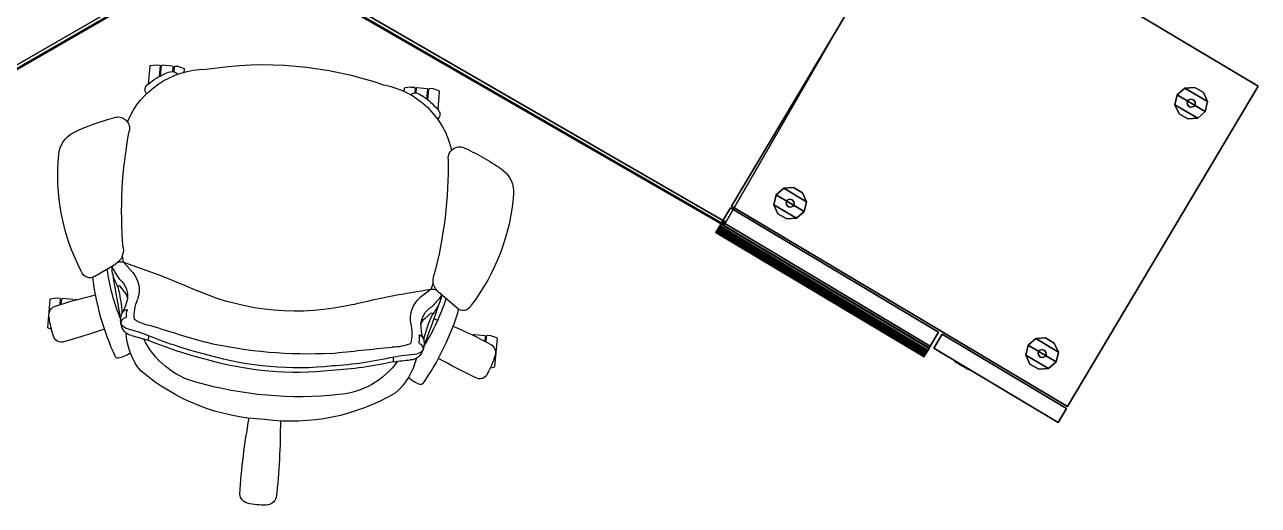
# Model space of a CAD drawing. Header units: inches. Extents: x 23 to 6400, y -2214 to 4412.
# Drawn here: x 765.7 to 841.4, y 124.2 to 153.7 of the extents above; entities that cross this region are included whole.
import ezdxf

# ---------------------------------------------------------------- set-up
doc = ezdxf.new("R2010")
doc.units = ezdxf.units.IN
doc.header["$LTSCALE"] = 96
doc.header["$MEASUREMENT"] = 0
doc.layers.add('A-FURN-EXIST', color=33, linetype='Continuous')

# ---------------------------------------------------------------- blocks, each defined once
blk = doc.blocks.new('A$C1C1D4BE0 (5)')
at = {"color": 0}
for p, q in [((377.19, 111.328), (377.132, 110.953)), ((377.223, 111.353), (377.19, 111.328)), ((377.223, 111.353), (378.937, 111.503)), ((378.974, 111.484), (378.937, 111.503)), ((379.073, 111.258), (378.974, 111.484)), ((377.132, 110.953), (377.152, 110.734)), ((377.152, 110.734), (377.195, 110.698)), ((377.202, 110.63), (377.166, 110.587)), ((377.221, 109.96), (377.166, 110.587)), ((377.541, 110.728), (377.195, 110.698)), ((377.519, 110.658), (377.202, 110.63)), ((377.221, 109.96), (377.264, 109.924)), ((377.285, 109.875), (377.232, 109.813)), ((377.241, 109.718), (377.232, 109.813)), ((377.264, 109.924), (377.299, 109.927)), ((375.802, 108.594), (375.051, 107.322)), ((374.947, 106.85), (374.546, 106.912)), ((374.947, 106.85), (375.567, 106.27)), ((375.722, 107.482), (375.722, 107.482)), ((376.399, 107.08), (376.76, 106.793)), ((380.75, 107.324), (380.743, 107.328)), ((380.82, 107.178), (380.822, 107.196)), ((362.922, 105.233), (362.888, 105.209)), ((362.922, 105.233), (364.019, 105.329)), ((362.888, 105.209), (362.831, 104.834)), ((362.831, 104.834), (362.85, 104.615)), ((362.85, 104.615), (362.893, 104.578)), ((362.901, 104.511), (362.864, 104.468)), ((363.548, 104.636), (362.893, 104.578)), ((363.509, 104.564), (362.901, 104.511)), ((363.538, 104.635), (363.54, 104.62)), ((362.919, 103.841), (362.864, 104.468)), ((362.919, 103.841), (362.963, 103.805)), ((362.967, 103.737), (362.931, 103.693)), ((362.963, 103.805), (363.246, 103.829)), ((362.967, 103.737), (363.258, 103.762)), ((363.368, 104.277), (363.368, 104.278)), ((362.95, 103.474), (362.931, 103.693)), ((362.95, 103.474), (363.071, 103.115)), ((363.071, 103.115), (363.109, 103.097)), ((363.289, 103.112), (363.109, 103.097)), ((364.199, 89.2), (364.256, 89.575)), ((364.256, 89.575), (364.29, 89.599)), ((364.47, 89.615), (364.29, 89.599)), ((364.199, 89.2), (364.218, 88.981)), ((364.261, 88.944), (364.218, 88.981)), ((364.232, 88.833), (364.269, 88.877)), ((364.232, 88.833), (364.287, 88.207)), ((364.261, 88.944), (364.552, 88.97)), ((364.269, 88.877), (364.552, 88.902)), ((376.599, 87.959), (377.11, 88.638)), ((364.33, 88.17), (364.287, 88.207)), ((364.298, 88.059), (364.335, 88.103)), ((364.318, 87.84), (364.298, 88.059)), ((364.439, 87.481), (364.318, 87.84)), ((364.939, 88.224), (364.33, 88.17)), ((364.99, 88.16), (364.335, 88.103)), ((364.75, 88.482), (364.75, 88.481)), ((364.98, 88.159), (364.979, 88.174)), ((376.599, 87.959), (376.216, 87.828)), ((378.07, 87.984), (378.375, 88.33)), ((364.477, 87.462), (364.439, 87.481)), ((364.477, 87.462), (365.574, 87.559)), ((377.745, 86.39), (376.784, 87.512)), ((377.473, 87.471), (377.473, 87.471)), ((379.356, 85.533), (379.365, 85.438)), ((379.427, 85.385), (379.365, 85.438)), ((379.379, 85.29), (379.416, 85.334)), ((379.379, 85.29), (379.434, 84.664)), ((379.416, 85.334), (379.451, 85.337)), ((379.477, 84.627), (379.434, 84.664)), ((379.445, 84.516), (379.482, 84.56)), ((379.465, 84.297), (379.445, 84.516)), ((379.586, 83.938), (379.465, 84.297)), ((379.794, 84.655), (379.477, 84.627)), ((379.828, 84.59), (379.482, 84.56)), ((379.623, 83.919), (381.337, 84.069)), ((381.371, 84.094), (381.337, 84.069)), ((381.428, 84.334), (381.371, 84.094)), ((379.623, 83.919), (379.586, 83.938))]:
    blk.add_line(p, q, dxfattribs=at)
at = {"color": 0, "linetype": 'Continuous'}
for p, q in [((375.722, 107.482), (375.722, 107.482)), ((375.722, 107.482), (375.722, 107.482)), ((375.722, 107.482), (375.722, 107.482)), ((380.745, 107.326), (380.743, 107.328)), ((380.748, 107.325), (380.745, 107.326)), ((380.75, 107.324), (380.748, 107.325)), ((380.82, 107.178), (380.821, 107.184)), ((380.821, 107.184), (380.822, 107.19)), ((380.822, 107.19), (380.822, 107.196)), ((363.368, 104.277), (363.367, 104.278)), ((363.367, 104.278), (363.368, 104.278)), ((363.368, 104.277), (363.368, 104.277)), ((364.75, 88.481), (364.749, 88.481)), ((364.749, 88.481), (364.75, 88.481)), ((364.75, 88.482), (364.75, 88.481)), ((377.473, 87.471), (377.473, 87.471)), ((377.473, 87.471), (377.473, 87.471)), ((377.473, 87.471), (377.473, 87.471))]:
    blk.add_line(p, q, dxfattribs=at)
at = {"color": 0}
for centre, radius, start, end in [((378.19, 110.829), 0.59, 72.22416, 155.45394), ((377.857, 106.739), 4.68, 70.43736, 83.70705), ((368.484, 109.138), 1.683, 95.16938, 151.65874), ((369.588, 98.077), 12.799, 62.55351, 95.6458), ((403.583, 102.429), 27.332, 161.56098, 167.04499), ((379.352, 110.657), 0.496, 334.85502, 81.59471), ((379.052, 104.085), 13.395, 154.09565, 165.53648), ((336.069, 122.686), 45.413, 341.14704, 344.36447), ((375.351, 108.904), 0.548, 325.58587, 75.59279), ((374.1, 93.279), 15.541, 64.69154, 83.47254), ((375.467, 107.03), 0.55, 113.84461, 124.12333), ((375.352, 106.297), 1.242, 72.67461, 94.99667), ((350.588, 66.197), 48.132, 58.1349, 59.18534), ((373.484, 94.669), 13.306, 68.10444, 81.82114), ((366.744, 107.179), 0.708, 159.22296, 282.39843), ((371.847, 80.604), 26.353, 85.17377, 100.82891), ((374.208, 107.844), 0.992, 261.65702, 328.21628), ((375.467, 107.03), 0.55, 165.52541, 199.13461), ((421.701, 122.247), 49.224, 198.22788, 203.89817), ((374.994, 104.633), 2.941, 60.31136, 75.65452), ((356.676, -10.673), 119.68, 79.52756, 80.84313), ((377.033, 107.951), 1.356, 220.23069, 277.45094), ((376.439, 107.127), 0.0616, 79.52754, 229.87303), ((378.693, 116.23), 9.316, 256.07089, 266.25597), ((377.231, 107.294), 0.688, 226.75689, 268.15522), ((376.417, 110.055), 3.539, 282.93853, 296.5302), ((378.22, 106.565), 0.393, 110.15868, 170.22488), ((378.453, 106.127), 0.887, 91.49188, 114.56813), ((378.687, 106.651), 0.348, 92.00804, 172.23819), ((378.503, 106.097), 0.919, 75.56212, 94.57857), ((378.512, 106.514), 0.512, 18.76792, 71.52629), ((378.655, 106.192), 0.8, 10.13553, 84.47152), ((379.103, 107.43), 1.735, 324.2074, 351.6764), ((380.68, 107.2), 0.142, 351.16011, 62.11598), ((368.353, 101.762), 5.24, 112.62073, 179.71258), ((376.66, 107.608), 1.728, 230.76447, 289.04342), ((378.252, 103.552), 2.632, 85.54544, 113.00086), ((377.855, 106.627), 0.023, 166.76777, 265.93933), ((378.18, 105.778), 0.888, 82.65175, 111.59256), ((378.294, 106.707), 0.0489, 269.60793, 348.96136), ((375.999, 104.654), 2.891, 8.93516, 31.77751), ((389.416, 109.311), 10.747, 194.17883, 201.92496), ((379.012, 102.545), 4.15, 51.30656, 86.34015), ((393.687, 109.929), 14.691, 194.16978, 198.162), ((367.782, 102.269), 4.85, 140.87502, 155.52667), ((364.365, 105.096), 0.418, 53.71313, 145.93568), ((379.436, 106.133), 0.835, 270.77378, 290.4324), ((355.927, 95.609), 25.437, 13.71941, 22.3894), ((377.515, 101.13), 4.942, 14.79551, 64.36007), ((356.208, 95.66), 25.437, 13.71941, 22.3894), ((371.918, 97.596), 12.685, 2.61811, 40.2009), ((309.96, 82.487), 72.512, 15.37992, 18.17353), ((364.441, 103.736), 1.201, 153.23737, 174.40427), ((363.662, 103.863), 0.417, 181.42724, 234.22622), ((362.697, 96.261), 15.249, 346.64201, 23.35577), ((360.37, 96.057), 22.82, 353.88099, 16.1187), ((385.193, 98.228), 22.366, 170.84241, 199.15767), ((352.797, 95.534), 27.775, 357.03763, 12.86501), ((361.772, 96.152), 19.649, 353.77742, 16.22258), ((362.053, 96.204), 19.649, 353.77742, 16.22258), ((391.731, 59.429), 40.357, 93.63817, 100.30843), ((389.099, 99.06), 0.648, 15.26551, 83.76182), ((385.556, 98.26), 4.28, 357.70245, 13.10979), ((372.01, 96.546), 12.685, 329.7991, 7.38189), ((389.175, 98.095), 0.658, 286.89026, 359.42198), ((384.894, 137.574), 40.357, 269.69157, 276.36183), ((1788.45, -54.768), 1415.763, 173.964232, 174.116438), ((358.525, 95.404), 22.822, 346.99522, 356.52912), ((356.202, 95.724), 25.437, 347.6106, 356.28059), ((378.135, 94.037), 4.942, 305.63993, 355.20449), ((425.317, 80.914), 49.224, 166.10183, 171.77212), ((369.222, 91.825), 5.24, 190.28742, 257.37878), ((377.255, 90.304), 2.891, 338.22249, 1.06484), ((391.277, 88.048), 10.747, 168.07504, 175.82117), ((380.896, 89.444), 0.835, 79.5676, 99.22622), ((379.855, 92.904), 4.15, 283.65985, 318.69344), ((395.589, 88.181), 14.691, 171.838, 175.83022), ((380.794, 88.11), 1.735, 18.3236, 45.7926), ((364.967, 88.94), 0.417, 135.77378, 188.57276), ((365.713, 89.201), 1.201, 195.59573, 216.76263), ((378.418, 87.51), 1.728, 80.95658, 139.23553), ((378.845, 87.237), 1.356, 92.54906, 149.76931), ((378.926, 87.918), 0.688, 101.84478, 143.24311), ((379.282, 91.78), 2.632, 256.99914, 284.45456), ((378.604, 85.058), 3.539, 73.4698, 87.06147), ((379.425, 88.684), 0.023, 104.06067, 203.23223), ((379.773, 88.808), 0.393, 199.77512, 259.84132), ((379.598, 89.576), 0.888, 258.40744, 287.34825), ((379.871, 88.68), 0.0489, 21.03864, 100.39207), ((380.248, 88.804), 0.348, 197.76181, 277.99196), ((380.053, 88.909), 0.512, 298.47371, 351.23208), ((380.137, 89.251), 0.8, 285.52848, 359.86447), ((382.296, 88.613), 0.151, 308.77016, 16.29115), ((368.748, 91.226), 4.85, 214.47333, 229.12498), ((376.045, 86.851), 0.992, 41.78372, 108.34298), ((377.143, 87.871), 0.55, 170.86539, 204.47458), ((345.551, 123.764), 48.132, 310.81466, 311.8651), ((373.044, 99.701), 13.306, 288.17886, 301.89556), ((338.199, 200.524), 119.68, 289.15687, 290.47244), ((376.261, 90.15), 2.941, 294.34548, 309.68864), ((373.409, 101.177), 15.541, 286.52746, 305.30846), ((378.117, 87.945), 0.0616, 140.12697, 290.47246), ((381.917, 79.371), 9.316, 103.74403, 113.92911), ((379.927, 89.279), 0.887, 255.43187, 278.50812), ((379.971, 89.317), 0.919, 275.42143, 294.43788), ((365.874, 87.849), 0.418, 224.06432, 316.28687), ((368.989, 113.268), 26.353, 269.17109, 284.82623), ((377.143, 87.871), 0.55, 245.87667, 256.15539), ((376.903, 88.574), 1.242, 275.00333, 297.32539), ((404.033, 97.285), 27.332, 200.31288, 200.84371), ((341.062, 65.612), 45.413, 25.63553, 28.85296), ((368.578, 86.21), 0.708, 87.60157, 210.77704), ((377.354, 86.006), 0.548, 294.40721, 44.41413), ((404.033, 97.285), 27.332, 202.95501, 208.43902), ((380.162, 91.395), 13.395, 204.46352, 215.90435), ((369.799, 95.668), 12.799, 274.3542, 307.44649), ((381.599, 84.974), 0.496, 288.40529, 35.14498), ((380.485, 84.604), 0.59, 214.54606, 297.77584), ((379.446, 88.574), 4.68, 286.29295, 299.56264), ((370.632, 84.584), 1.683, 218.34126, 274.83062)]:
    blk.add_arc(centre, radius, start, end, dxfattribs=at)
at = {"color": 0, "flags": 1}
for tag, p, height, rotation in [('CAPPN', (246.566, 175.112, 27.25), 0.001, 180), ('CAPMG', (246.566, 175.112, 27.25), 0.001, 180), ('CAPMC', (246.566, 175.112, 27.25), 0.001, 180), ('CAPQT', (246.566, 175.112, 27.25), 0.001, 180), ('CAPDH', (246.566, 175.112, 27.25), 0.001, 180), ('CAPGC', (246.566, 175.112, 27.25), 0.001, 180), ('CAPPN', (345.797, 144.907, 28.25), 0.001, 239.73323), ('CAPMG', (345.797, 144.907, 28.25), 0.001, 239.73323), ('CAPMC', (345.797, 144.907, 28.25), 0.001, 239.73323), ('CAPDH', (345.797, 144.907, 28.25), 0.001, 239.73323), ('CAPGC', (345.797, 144.907, 28.25), 0.001, 239.73323), ('CAPQT', (345.797, 144.907, 28.25), 0.001, 239.73323), ('CAPPN', (246.566, 103.112, 27.25), 0.001, 180), ('CAPMG', (246.566, 103.112, 27.25), 0.001, 180), ('CAPMC', (246.566, 103.112, 27.25), 0.001, 180), ('CAPQT', (246.566, 103.112, 27.25), 0.001, 180), ('CAPDH', (246.566, 103.112, 27.25), 0.001, 180), ('CAPGC', (246.566, 103.112, 27.25), 0.001, 180), ('CAPTG', (272.889, 103.264), 2.5, 180), ('CAPPN', (272.889, 103.264), 0.001, 180), ('CAPMG', (272.889, 103.264), 0.001, 180), ('CAPMC', (272.889, 103.264), 0.001, 180), ('CAPQT', (272.889, 103.264), 0.001, 180), ('CAPDH', (272.889, 103.264), 0.001, 180), ('CAPGC', (272.889, 103.264), 0.001, 180), ('CAPPN', (246.566, 95.647, -27.25), 0.001, 270), ('CAPMG', (246.566, 95.647, -27.25), 0.001, 270), ('CAPMC', (246.566, 95.647, -27.25), 0.001, 270), ('CAPQT', (246.566, 95.647, -27.25), 0.001, 270), ('CAPDH', (246.566, 95.647, -27.25), 0.001, 270), ('CAPGC', (246.566, 95.647, -27.25), 0.001, 270), ('CAPPN', (351.907, 58.005, 28.25), 0.001, 120), ('CAPMG', (351.907, 58.005, 28.25), 0.001, 120), ('CAPMC', (351.907, 58.005, 28.25), 0.001, 120), ('CAPQT', (351.907, 58.005, 28.25), 0.001, 120), ('CAPDH', (351.907, 58.005, 28.25), 0.001, 120), ('CAPGC', (351.907, 58.005, 28.25), 0.001, 120), ('CAPPN', (364.149, 37.203), 0.001, 120.80365), ('CAPMG', (364.149, 37.203), 0.001, 120.80365), ('CAPMC', (364.149, 37.203), 0.001, 120.80365), ('CAPQT', (364.149, 37.203), 0.001, 120.80365), ('CAPDH', (364.149, 37.203), 0.001, 120.80365), ('CAPGC', (364.149, 37.203), 0.001, 120.80365), ('CAPPN', (358.55, 33.971), 0.001, 119.19635), ('CAPMG', (358.55, 33.971), 0.001, 119.19635), ('CAPMC', (358.55, 33.971), 0.001, 119.19635), ('CAPDH', (358.55, 33.971), 0.001, 119.19635), ('CAPGC', (358.55, 33.971), 0.001, 119.19635), ('CAPQT', (358.55, 33.971), 0.001, 119.19635)]:
    blk.add_attdef(tag, p, '', height=height, rotation=rotation, dxfattribs=at)
for tag, p, height in [('CAPTG', (249.083, 96.112), 2.5), ('CAPTG', (273.083, 96.112, 28.25), 2.5), ('CAPPN', (249.083, 96.112), 0.001), ('CAPMG', (249.083, 96.112), 0.001), ('CAPMC', (249.083, 96.112), 0.001), ('CAPQT', (249.083, 96.112), 0.001), ('CAPDH', (249.083, 96.112), 0.001), ('CAPGC', (249.083, 96.112), 0.001), ('CAPPN', (273.083, 96.112, 28.25), 0.001), ('CAPMG', (273.083, 96.112, 28.25), 0.001), ('CAPMC', (273.083, 96.112, 28.25), 0.001), ('CAPQT', (273.083, 96.112, 28.25), 0.001), ('CAPDH', (273.083, 96.112, 28.25), 0.001), ('CAPGC', (273.083, 96.112, 28.25), 0.001)]:
    blk.add_attdef(tag, p, '', height=height, dxfattribs=at)
at = {"color": 0}
mesh = blk.add_polyface(dxfattribs=at)
corners = [(372.692, 70.005, 28), (372.629, 69.968, 28.177), (372.629, 69.968, 27.073), (372.692, 70.005, 27.25), (372.476, 69.88, 27), (372.476, 69.88, 28.25), (357.962, 95.882, 28), (358.846, 93.986, 28), (358.846, 93.986, 27.25), (357.962, 95.882, 27.25), (357.421, 97.902, 28), (357.421, 97.902, 27.25), (357.239, 99.986, 27.25), (357.239, 99.986, 28), (357.421, 102.07, 27.25), (357.421, 102.07, 28), (357.962, 104.09, 27.25), (357.962, 104.09, 28), (358.846, 105.986, 27.25), (358.846, 105.986, 28), (372.628, 130.004, 28.177), (372.628, 130.004, 27.073), (372.475, 130.092, 27), (372.475, 130.092, 28.25), (372.692, 129.967, 28), (372.692, 129.967, 27.25), (352.232, 141.78, 28), (352.295, 141.743, 28.177), (352.295, 141.743, 27.073), (352.232, 141.78, 27.25), (352.448, 141.655, 27), (352.448, 141.655, 28.25), (328.612, 100.507, 28), (328.748, 101.012, 28), (328.748, 101.012, 27.25), (328.612, 100.507, 27.25), (328.567, 99.986, 28), (328.567, 99.986, 27.25), (328.612, 99.465, 27.25), (328.612, 99.465, 28), (328.748, 98.96, 27.25), (328.748, 98.96, 28), (328.969, 98.486, 27.25), (328.969, 98.486, 28), (328.969, 101.486, 28), (328.969, 101.486, 27.25), (352.296, 58.229, 28.177), (352.296, 58.229, 27.073), (352.449, 58.317, 27), (352.449, 58.317, 28.25), (352.232, 58.192, 28), (352.232, 58.192, 27.25), (328.64, 99.986, 27.073), (328.684, 99.478, 27.073), (328.816, 98.985, 27.073), (329.032, 98.523, 27.073), (328.684, 100.494, 27.073), (328.816, 100.987, 27.073), (329.032, 101.45, 27.073), (357.166, 99.986, 27.073), (357.349, 102.083, 27.073), (357.894, 104.115, 27.073), (358.783, 106.023, 27.073), (357.894, 95.857, 27.073), (357.349, 97.89, 27.073), (358.783, 93.95, 27.073), (328.817, 99.986, 27), (328.858, 99.509, 27), (328.983, 99.046, 27), (329.185, 98.611, 27), (328.858, 100.464, 27), (328.983, 100.927, 27), (329.185, 101.361, 27), (357.728, 104.176, 27), (357.175, 102.113, 27), (358.63, 106.111, 27), (356.989, 99.986, 27), (357.175, 97.859, 27), (357.728, 95.796, 27), (358.63, 93.861, 27), (328.816, 100.987, 28.177), (329.032, 101.45, 28.177), (328.684, 100.494, 28.177), (328.64, 99.986, 28.177), (328.684, 99.478, 28.177), (328.816, 98.985, 28.177), (329.032, 98.523, 28.177), (357.349, 102.083, 28.177), (357.894, 104.115, 28.177), (357.166, 99.986, 28.177), (358.783, 106.023, 28.177), (357.894, 95.857, 28.177), (357.349, 97.89, 28.177), (358.783, 93.95, 28.177), (328.858, 99.509, 28.25), (328.817, 99.986, 28.25), (328.983, 99.046, 28.25), (329.185, 98.611, 28.25), (328.983, 100.927, 28.25), (329.185, 101.361, 28.25), (328.858, 100.464, 28.25), (357.728, 104.176, 28.25), (357.175, 102.113, 28.25), (358.63, 106.111, 28.25), (356.989, 99.986, 28.25), (357.728, 95.796, 28.25), (357.175, 97.859, 28.25), (358.63, 93.861, 28.25)]
mesh.append_faces([[corners[k] for k in face] for face in [(6, 7, 8, 9), (10, 6, 9, 11), (10, 11, 12, 13), (13, 12, 14, 15), (15, 14, 16, 17), (17, 16, 18, 19), (0, 3, 8, 7), (18, 25, 24, 19), (32, 33, 34, 35), (36, 32, 35, 37), (36, 37, 38, 39), (39, 38, 40, 41), (41, 40, 42, 43), (33, 44, 45, 34), (42, 51, 50, 43), (26, 29, 45, 44), (38, 37, 52, 53), (40, 38, 53, 54), (42, 40, 54, 55), (37, 35, 56, 52), (35, 34, 57, 56), (34, 45, 58, 57), (42, 55, 47, 51), (14, 12, 59, 60), (16, 14, 60, 61), (18, 16, 61, 62), (11, 9, 63, 64), (9, 8, 65, 63), (11, 64, 59, 12), (2, 65, 8, 3), (18, 62, 21, 25), (28, 58, 45, 29), (53, 52, 66, 67), (54, 53, 67, 68), (55, 54, 68, 69), (52, 56, 70, 66), (56, 57, 71, 70), (57, 58, 72, 71), (55, 69, 48, 47), (73, 61, 60, 74), (61, 73, 75, 62), (60, 59, 76, 74), (77, 64, 63, 78), (78, 63, 65, 79), (64, 77, 76, 59), (4, 79, 65, 2), (62, 75, 22, 21), (30, 72, 58, 28), (80, 81, 44, 33), (82, 80, 33, 32), (83, 82, 32, 36), (84, 83, 36, 39), (85, 84, 39, 41), (86, 85, 41, 43), (46, 86, 43, 50), (87, 15, 17, 88), (89, 13, 15, 87), (88, 17, 19, 90), (91, 6, 10, 92), (91, 93, 7, 6), (92, 10, 13, 89), (7, 93, 1, 0), (20, 90, 19, 24), (44, 81, 27, 26), (94, 95, 83, 84), (96, 94, 84, 85), (97, 96, 85, 86), (98, 99, 81, 80), (100, 98, 80, 82), (95, 100, 82, 83), (49, 97, 86, 46), (88, 101, 102, 87), (101, 88, 90, 103), (104, 89, 87, 102), (105, 91, 92, 106), (105, 107, 93, 91), (106, 92, 89, 104), (93, 107, 5, 1), (23, 103, 90, 20), (81, 99, 31, 27)]], dxfattribs={"color": 0})
mesh.append_faces([[corners[k] for k in face] for face in [(21, 20, 24, 25), (47, 46, 50, 51)]], dxfattribs={"vtx0": -1, "color": 0})
mesh.append_faces([[corners[k] for k in face] for face in [(20, 21, 22, 23), (23, 22, 30, 31), (46, 47, 48, 49)]], dxfattribs={"vtx0": -1, "vtx2": -1, "color": 0})
mesh.append_faces([[corners[k] for k in face] for face in [(0, 1, 2, 3), (26, 27, 28, 29)]], dxfattribs={"vtx1": -1, "color": 0})
mesh.append_faces([[corners[k] for k in face] for face in [(4, 2, 1, 5), (30, 28, 27, 31), (48, 4, 5, 49)]], dxfattribs={"vtx1": -1, "vtx3": -1, "color": 0})
mesh = blk.add_polyface(dxfattribs=at)
corners = [(358.63, 106.111, 27), (329.185, 101.361, 27), (352.448, 141.655, 27), (372.475, 130.092, 27), (328.817, 99.986, 27), (356.989, 99.986, 27), (357.175, 97.859, 27), (328.858, 99.509, 27), (357.728, 95.796, 27), (328.983, 99.046, 27), (358.63, 93.861, 27), (329.185, 98.611, 27), (352.449, 58.317, 27), (372.476, 69.88, 27), (328.858, 100.464, 27), (357.175, 102.113, 27), (328.983, 100.927, 27), (357.728, 104.176, 27)]
mesh.append_faces([[corners[k] for k in face] for face in [(0, 1, 2, 3)]], dxfattribs={"vtx0": -1, "color": 0})
mesh.append_faces([[corners[k] for k in face] for face in [(4, 5, 6, 7), (8, 9, 7, 6), (9, 8, 10, 11), (5, 4, 14, 15), (15, 14, 16, 17), (1, 0, 17, 16)]], dxfattribs={"vtx0": -1, "vtx2": -1, "color": 0})
mesh.append_faces([[corners[k] for k in face] for face in [(12, 11, 10, 13)]], dxfattribs={"vtx1": -1, "color": 0})
mesh = blk.add_polyface(dxfattribs=at)
corners = [(329.185, 101.361, 28.25), (358.63, 106.111, 28.25), (372.475, 130.092, 28.25), (352.448, 141.655, 28.25), (357.728, 104.176, 28.25), (328.983, 100.927, 28.25), (328.858, 100.464, 28.25), (357.175, 102.113, 28.25), (357.175, 97.859, 28.25), (356.989, 99.986, 28.25), (328.817, 99.986, 28.25), (328.858, 99.509, 28.25), (328.983, 99.046, 28.25), (357.728, 95.796, 28.25), (358.63, 93.861, 28.25), (329.185, 98.611, 28.25), (372.476, 69.88, 28.25), (352.449, 58.317, 28.25)]
mesh.append_faces([[corners[k] for k in face] for face in [(0, 1, 2, 3)]], dxfattribs={"vtx0": -1, "color": 0})
mesh.append_faces([[corners[k] for k in face] for face in [(16, 14, 15, 17)]], dxfattribs={"vtx1": -1, "color": 0})
mesh.append_faces([[corners[k] for k in face] for face in [(4, 1, 0, 5), (5, 6, 7, 4), (8, 9, 10, 11), (11, 12, 13, 8), (14, 13, 12, 15), (6, 10, 9, 7)]], dxfattribs={"vtx1": -1, "vtx3": -1, "color": 0})
mesh = blk.add_polyface(dxfattribs=at)
corners = [(372.473, 70.108, 47.375), (372.607, 70.188, 47.344), (372.581, 70.172, 47.094), (372.473, 70.108, 47.125), (371.614, 69.596, 47.125), (371.614, 69.596, 47.375), (380.654, 57.667, 46.938), (380.681, 57.683, 46.906), (380.735, 57.715, 47.031), (380.735, 57.715, 46.938), (380.735, 57.715, 46.969), (380.44, 57.539, 47.031), (380.547, 57.603, 47), (380.627, 57.651, 47.156), (380.493, 57.571, 47.219), (380.332, 57.475, 47.094), (380.359, 57.491, 47.281), (380.198, 57.395, 47.094), (380.225, 57.411, 47.344), (380.091, 57.331, 47.375), (380.091, 57.331, 47.125), (379.232, 56.819, 47.125), (379.232, 56.819, 47.375), (373.064, 70.46, 46.906), (373.037, 70.444, 46.938), (373.117, 70.492, 47.031), (373.117, 70.492, 46.969), (373.117, 70.492, 46.938), (373.01, 70.428, 47.156), (372.929, 70.38, 47), (372.742, 70.268, 47.281), (372.876, 70.348, 47.219), (372.715, 70.252, 47.094), (372.822, 70.316, 47.031)]
mesh.append_faces([[corners[k] for k in face] for face in [(9, 10, 8, 7), (25, 26, 27, 23), (6, 24, 23, 7), (7, 23, 27, 9), (0, 19, 18, 1), (28, 13, 8, 25), (20, 3, 2, 17), (17, 2, 32, 15), (15, 32, 33, 11), (11, 33, 29, 12), (12, 29, 24, 6), (21, 4, 3, 20), (19, 0, 5, 22)]], dxfattribs={"color": 0})
mesh.append_faces([[corners[k] for k in face] for face in [(0, 3, 4, 5), (31, 14, 13, 28)]], dxfattribs={"vtx0": -1, "color": 0})
mesh.append_faces([[corners[k] for k in face] for face in [(17, 18, 19, 20), (6, 8, 13, 12), (30, 16, 14, 31), (30, 32, 2, 1), (31, 33, 32, 30), (28, 29, 33, 31)]], dxfattribs={"vtx0": -1, "vtx2": -1, "color": 0})
mesh.append_faces([[corners[k] for k in face] for face in [(21, 20, 19, 22), (23, 24, 25, 25), (8, 10, 26, 25)]], dxfattribs={"vtx1": -1, "color": 0})
mesh.append_faces([[corners[k] for k in face] for face in [(0, 1, 2, 3), (11, 12, 13, 14), (15, 11, 14, 16), (17, 15, 16, 18), (28, 25, 24, 29)]], dxfattribs={"vtx1": -1, "vtx3": -1, "color": 0})
mesh.append_faces([[corners[k] for k in face] for face in [(9, 27, 26, 10), (1, 18, 16, 30)]], dxfattribs={"vtx2": -1, "color": 0})
mesh.append_faces([[corners[k] for k in face] for face in [(6, 7, 8, 8)]], dxfattribs={"vtx3": -1, "color": 0})
mesh = blk.add_polyface(dxfattribs=at)
corners = [(379.232, 56.819, 35.375), (380.091, 57.331, 35.375), (380.091, 57.331, 35.625), (379.232, 56.819, 35.625), (380.198, 57.395, 35.375), (380.225, 57.411, 35.594), (380.332, 57.475, 35.344), (380.359, 57.491, 35.531), (380.654, 57.667, 35.188), (380.735, 57.715, 35.313), (380.627, 57.651, 35.406), (380.547, 57.603, 35.25), (380.735, 57.715, 35.188), (380.735, 57.715, 35.25), (380.681, 57.683, 35.188), (380.44, 57.539, 35.313), (380.493, 57.571, 35.469), (373.01, 70.428, 35.406), (373.117, 70.492, 35.313), (373.037, 70.444, 35.188), (372.929, 70.38, 35.25), (373.117, 70.492, 35.25), (373.117, 70.492, 35.188), (373.064, 70.46, 35.188), (372.822, 70.316, 35.313), (372.876, 70.348, 35.469), (372.715, 70.252, 35.344), (372.742, 70.268, 35.531), (372.473, 70.108, 35.625), (372.473, 70.108, 35.375), (371.614, 69.596, 35.375), (371.614, 69.596, 35.625), (372.607, 70.188, 35.594), (372.581, 70.172, 35.375)]
mesh.append_faces([[corners[k] for k in face] for face in [(12, 13, 9, 14), (18, 21, 22, 23), (2, 28, 31, 3), (6, 26, 24, 15), (4, 33, 26, 6), (17, 10, 9, 18), (28, 2, 5, 32)]], dxfattribs={"color": 0})
mesh.append_faces([[corners[k] for k in face] for face in [(28, 29, 30, 31), (11, 20, 19, 8), (1, 29, 33, 4), (25, 16, 10, 17), (14, 23, 22, 12)]], dxfattribs={"vtx0": -1, "color": 0})
mesh.append_faces([[corners[k] for k in face] for face in [(4, 5, 2, 1), (8, 9, 10, 11), (17, 20, 24, 25), (25, 24, 26, 27), (27, 26, 33, 32), (27, 7, 16, 25)]], dxfattribs={"vtx0": -1, "vtx2": -1, "color": 0})
mesh.append_faces([[corners[k] for k in face] for face in [(0, 1, 2, 3), (23, 19, 18, 18), (9, 13, 21, 18)]], dxfattribs={"vtx1": -1, "color": 0})
mesh.append_faces([[corners[k] for k in face] for face in [(4, 6, 7, 5), (15, 11, 10, 16), (6, 15, 16, 7), (17, 18, 19, 20), (28, 32, 33, 29)]], dxfattribs={"vtx1": -1, "vtx3": -1, "color": 0})
mesh.append_faces([[corners[k] for k in face] for face in [(0, 30, 29, 1), (15, 24, 20, 11), (32, 5, 7, 27), (12, 22, 21, 13), (8, 19, 23, 14)]], dxfattribs={"vtx2": -1, "color": 0})
mesh.append_faces([[corners[k] for k in face] for face in [(8, 14, 9, 9)]], dxfattribs={"vtx3": -1, "color": 0})
mesh = blk.add_polyface(dxfattribs=at)
corners = [(379.232, 56.819, 23.625), (380.091, 57.331, 23.625), (380.091, 57.331, 23.875), (379.232, 56.819, 23.875), (380.198, 57.395, 23.625), (380.225, 57.411, 23.844), (380.332, 57.475, 23.594), (380.359, 57.491, 23.813), (380.44, 57.539, 23.563), (380.493, 57.571, 23.75), (380.654, 57.667, 23.438), (380.735, 57.715, 23.563), (380.627, 57.651, 23.656), (380.547, 57.603, 23.5), (380.735, 57.715, 23.438), (380.735, 57.715, 23.5), (380.681, 57.683, 23.438), (373.01, 70.428, 23.656), (373.117, 70.492, 23.563), (373.037, 70.444, 23.438), (372.929, 70.38, 23.5), (373.117, 70.492, 23.5), (373.117, 70.492, 23.438), (373.064, 70.46, 23.438), (372.822, 70.316, 23.563), (372.876, 70.348, 23.75), (372.715, 70.252, 23.594), (372.742, 70.268, 23.813), (372.473, 70.108, 23.875), (372.473, 70.108, 23.625), (371.614, 69.596, 23.625), (371.614, 69.596, 23.875), (372.607, 70.188, 23.844), (372.581, 70.172, 23.625)]
mesh.append_faces([[corners[k] for k in face] for face in [(14, 15, 11, 16), (18, 21, 22, 23), (2, 28, 31, 3), (6, 26, 24, 8), (4, 33, 26, 6), (17, 12, 11, 18), (25, 9, 12, 17), (27, 7, 9, 25)]], dxfattribs={"color": 0})
mesh.append_faces([[corners[k] for k in face] for face in [(28, 29, 30, 31), (13, 20, 19, 10), (1, 29, 33, 4), (32, 5, 7, 27), (16, 23, 22, 14)]], dxfattribs={"vtx0": -1, "color": 0})
mesh.append_faces([[corners[k] for k in face] for face in [(4, 5, 2, 1), (10, 11, 12, 13), (17, 20, 24, 25), (25, 24, 26, 27), (27, 26, 33, 32)]], dxfattribs={"vtx0": -1, "vtx2": -1, "color": 0})
mesh.append_faces([[corners[k] for k in face] for face in [(0, 1, 2, 3), (23, 19, 18, 18), (11, 15, 21, 18)]], dxfattribs={"vtx1": -1, "color": 0})
mesh.append_faces([[corners[k] for k in face] for face in [(4, 6, 7, 5), (6, 8, 9, 7), (8, 13, 12, 9), (17, 18, 19, 20), (28, 32, 33, 29)]], dxfattribs={"vtx1": -1, "vtx3": -1, "color": 0})
mesh.append_faces([[corners[k] for k in face] for face in [(0, 30, 29, 1), (8, 24, 20, 13), (28, 2, 5, 32), (14, 22, 21, 15), (10, 19, 23, 16)]], dxfattribs={"vtx2": -1, "color": 0})
mesh.append_faces([[corners[k] for k in face] for face in [(10, 16, 11, 11)]], dxfattribs={"vtx3": -1, "color": 0})
mesh = blk.add_polyface(dxfattribs=at)
corners = [(379.232, 56.819, 11.875), (380.091, 57.331, 11.875), (380.091, 57.331, 12.125), (379.232, 56.819, 12.125), (380.198, 57.395, 11.875), (380.225, 57.411, 12.094), (380.332, 57.475, 11.844), (380.359, 57.491, 12.063), (380.44, 57.539, 11.813), (380.493, 57.571, 12), (380.654, 57.667, 11.688), (380.735, 57.715, 11.813), (380.627, 57.651, 11.906), (380.547, 57.603, 11.75), (380.735, 57.715, 11.719), (380.735, 57.715, 11.75), (380.681, 57.683, 11.688), (373.01, 70.428, 11.906), (373.117, 70.492, 11.813), (373.037, 70.444, 11.688), (372.929, 70.38, 11.75), (373.117, 70.492, 11.75), (373.117, 70.492, 11.719), (373.064, 70.46, 11.688), (372.822, 70.316, 11.813), (372.876, 70.348, 12), (372.715, 70.252, 11.844), (372.742, 70.268, 12.063), (372.473, 70.108, 12.125), (372.473, 70.108, 11.875), (371.614, 69.596, 11.875), (371.614, 69.596, 12.125), (372.607, 70.188, 12.094), (372.581, 70.172, 11.875)]
mesh.append_faces([[corners[k] for k in face] for face in [(14, 15, 11, 16), (18, 21, 22, 23), (2, 28, 31, 3), (6, 26, 24, 8), (4, 33, 26, 6), (17, 12, 11, 18), (25, 9, 12, 17), (27, 7, 9, 25), (16, 23, 22, 14), (10, 19, 23, 16)]], dxfattribs={"color": 0})
mesh.append_faces([[corners[k] for k in face] for face in [(28, 29, 30, 31), (13, 20, 19, 10), (1, 29, 33, 4), (32, 5, 7, 27)]], dxfattribs={"vtx0": -1, "color": 0})
mesh.append_faces([[corners[k] for k in face] for face in [(4, 5, 2, 1), (10, 11, 12, 13), (17, 20, 24, 25), (25, 24, 26, 27), (27, 26, 33, 32)]], dxfattribs={"vtx0": -1, "vtx2": -1, "color": 0})
mesh.append_faces([[corners[k] for k in face] for face in [(0, 1, 2, 3), (23, 19, 18, 18), (11, 15, 21, 18)]], dxfattribs={"vtx1": -1, "color": 0})
mesh.append_faces([[corners[k] for k in face] for face in [(4, 6, 7, 5), (6, 8, 9, 7), (8, 13, 12, 9), (17, 18, 19, 20), (28, 32, 33, 29)]], dxfattribs={"vtx1": -1, "vtx3": -1, "color": 0})
mesh.append_faces([[corners[k] for k in face] for face in [(0, 30, 29, 1), (8, 24, 20, 13), (28, 2, 5, 32), (14, 22, 21, 15)]], dxfattribs={"vtx2": -1, "color": 0})
mesh.append_faces([[corners[k] for k in face] for face in [(10, 16, 11, 11)]], dxfattribs={"vtx3": -1, "color": 0})
mesh = blk.add_polyface(dxfattribs=at)
corners = [(380.091, 57.331, 47.125), (379.232, 56.819, 47.125), (379.232, 56.819, 35.75), (380.091, 57.331, 35.75), (372.473, 70.108, 47.125), (372.473, 70.108, 35.75), (371.614, 69.596, 35.75), (371.614, 69.596, 47.125)]
mesh.append_faces([[corners[k] for k in face] for face in [(0, 1, 2, 3), (4, 5, 6, 7), (3, 5, 4, 0), (2, 6, 5, 3), (1, 0, 4, 7)]], dxfattribs={"color": 0})
mesh = blk.add_polyface(dxfattribs=at)
corners = [(380.091, 57.331, 63.531), (379.232, 56.819, 63.531), (379.232, 56.819, 47.469), (380.091, 57.331, 47.469), (372.473, 70.108, 63.531), (372.473, 70.108, 47.469), (371.614, 69.596, 47.469), (371.614, 69.596, 63.531)]
mesh.append_faces([[corners[k] for k in face] for face in [(0, 1, 2, 3), (4, 5, 6, 7), (3, 5, 4, 0), (1, 0, 4, 7), (2, 6, 5, 3)]], dxfattribs={"color": 0})
mesh = blk.add_polyface(dxfattribs=at)
corners = [(379.232, 56.819, 35.375), (380.091, 57.331, 35.375), (372.473, 70.108, 35.375), (371.614, 69.596, 35.375), (379.232, 56.819, 24), (371.614, 69.596, 24), (372.473, 70.108, 24), (380.091, 57.331, 24)]
mesh.append_faces([[corners[k] for k in face] for face in [(0, 1, 2, 3), (4, 5, 6, 7), (2, 6, 5, 3), (7, 6, 2, 1), (1, 0, 4, 7)]], dxfattribs={"color": 0})
mesh = blk.add_polyface(dxfattribs=at)
corners = [(380.091, 57.331, 23.625), (379.232, 56.819, 23.625), (379.232, 56.819, 12.25), (380.091, 57.331, 12.25), (372.473, 70.108, 23.625), (372.473, 70.108, 12.25), (371.614, 69.596, 12.25), (371.614, 69.596, 23.625)]
mesh.append_faces([[corners[k] for k in face] for face in [(0, 1, 2, 3), (4, 5, 6, 7), (3, 5, 4, 0), (2, 6, 5, 3), (1, 0, 4, 7)]], dxfattribs={"color": 0})
mesh = blk.add_polyface(dxfattribs=at)
corners = [(380.091, 57.331, 11.875), (379.232, 56.819, 11.875), (379.232, 56.819, 0.5), (380.091, 57.331, 0.5), (372.473, 70.108, 11.875), (372.473, 70.108, 0.5), (371.614, 69.596, 0.5), (371.614, 69.596, 11.875)]
mesh.append_faces([[corners[k] for k in face] for face in [(0, 1, 2, 3), (4, 5, 6, 7), (3, 5, 4, 0), (1, 0, 4, 7), (2, 6, 5, 3)]], dxfattribs={"color": 0})
mesh = blk.add_polyface(dxfattribs=at)
corners = [(364.149, 37.203, 63.531), (351.859, 57.818, 63.531), (351.859, 57.818, 0.5), (364.149, 37.203, 0.5), (383.797, 48.917, 63.531), (371.507, 69.532, 63.531), (371.507, 69.532, 0.5), (383.797, 48.917, 0.5)]
mesh.append_faces([[corners[k] for k in face] for face in [(0, 1, 2, 3), (0, 4, 5, 1), (6, 2, 1, 5), (4, 0, 3, 7), (4, 7, 6, 5), (7, 3, 2, 6)]], dxfattribs={"color": 0})
mesh = blk.add_polyface(dxfattribs=at)
corners = [(370.813, 66.79), (370.813, 66.79, 0.125), (371.419, 66.933, 0.125), (371.419, 66.933), (370.399, 66.325), (370.399, 66.325, 0.125), (372.291, 66.142), (372.291, 66.142, 0.125), (372.251, 65.537, 0.125), (372.251, 65.537), (371.971, 66.679), (371.971, 66.679, 0.125), (371.837, 65.072), (371.837, 65.072, 0.125), (371.231, 64.929, 0.125), (371.231, 64.929), (370.68, 65.182, 0.125), (370.68, 65.182), (370.36, 65.719, 0.125), (370.36, 65.719)]
mesh.append_faces([[corners[k] for k in face] for face in [(0, 1, 2, 3), (4, 5, 1, 0), (6, 7, 8, 9), (10, 11, 7, 6), (12, 13, 14, 15), (15, 14, 16, 17), (17, 16, 18, 19), (9, 8, 13, 12), (3, 2, 11, 10), (19, 18, 5, 4)]], dxfattribs={"color": 0})
mesh.append_faces([[corners[k] for k in face] for face in [(14, 5, 18, 16)]], dxfattribs={"vtx0": -1, "color": 0})
mesh.append_faces([[corners[k] for k in face] for face in [(13, 1, 5, 14)]], dxfattribs={"vtx0": -1, "vtx2": -1, "color": 0})
mesh.append_faces([[corners[k] for k in face] for face in [(13, 8, 2, 1)]], dxfattribs={"vtx1": -1, "vtx3": -1, "color": 0})
mesh.append_faces([[corners[k] for k in face] for face in [(8, 7, 11, 2)]], dxfattribs={"vtx3": -1, "color": 0})
mesh = blk.add_polyface(dxfattribs=at)
corners = [(371.54, 66.059, 0.5), (371.566, 65.893, 0.5), (371.566, 65.893, 0.125), (371.54, 66.059, 0.125), (371.406, 66.161, 0.125), (371.406, 66.161, 0.5), (371.251, 66.177, 0.125), (371.144, 66.113, 0.125), (371.144, 66.113, 0.5), (371.251, 66.177, 0.5), (371.084, 65.969, 0.125), (371.084, 65.969, 0.5), (371.507, 65.748, 0.5), (371.4, 65.684, 0.5), (371.4, 65.684, 0.125), (371.507, 65.748, 0.125), (371.244, 65.701, 0.5), (371.244, 65.701, 0.125), (371.111, 65.803, 0.5), (371.111, 65.803, 0.125)]
mesh.append_faces([[corners[k] for k in face] for face in [(0, 1, 2, 3), (3, 4, 5, 0), (6, 7, 8, 9), (7, 10, 11, 8), (12, 13, 14, 15), (13, 16, 17, 14), (16, 18, 19, 17), (10, 19, 18, 11), (1, 12, 15, 2), (4, 6, 9, 5)]], dxfattribs={"color": 0})
mesh = blk.add_polyface(dxfattribs=at)
corners = [(383.905, 48.981, 63.531), (384.763, 49.494, 63.531), (380.219, 57.117, 63.531), (379.36, 56.604, 63.531), (384.763, 49.494, 0.5), (380.219, 57.117, 0.5), (383.905, 48.981, 0.5), (379.36, 56.604, 0.5)]
mesh.append_faces([[corners[k] for k in face] for face in [(0, 1, 2, 3), (4, 5, 2, 1), (1, 0, 6, 4), (2, 5, 7, 3), (4, 6, 7, 5)]], dxfattribs={"color": 0})
mesh = blk.add_polyface(dxfattribs=at)
corners = [(381.526, 54.985, 49.469), (381.494, 55.039, 49.219), (381.142, 55.629, 49.906), (381.27, 55.415, 49.969), (381.398, 55.2, 49.906), (381.494, 55.039, 49.719), (381.27, 55.415, 48.969), (381.142, 55.629, 49.063), (381.046, 55.791, 49.219), (381.014, 55.844, 49.469), (381.398, 55.2, 49.063), (381.046, 55.791, 49.719)]
mesh.append_faces([[corners[k] for k in face] for face in [(0, 3, 4, 5)]], dxfattribs={"vtx0": -1, "color": 0})
mesh.append_faces([[corners[k] for k in face] for face in [(0, 1, 2, 3), (10, 6, 9, 11), (1, 10, 11, 2)]], dxfattribs={"vtx1": -1, "vtx3": -1, "color": 0})
mesh.append_faces([[corners[k] for k in face] for face in [(6, 7, 8, 9)]], dxfattribs={"vtx3": -1, "color": 0})
mesh = blk.add_polyface(dxfattribs=at)
corners = [(380.031, 51.329), (380.031, 51.329, 0.125), (380.637, 51.472, 0.125), (380.637, 51.472), (379.617, 50.864), (379.617, 50.864, 0.125), (381.188, 51.219, 0.125), (381.188, 51.219), (379.578, 50.258), (379.578, 50.258, 0.125), (381.508, 50.682), (381.508, 50.682, 0.125), (381.469, 50.076, 0.125), (381.469, 50.076), (381.055, 49.611), (381.055, 49.611, 0.125), (380.449, 49.468, 0.125), (380.449, 49.468), (379.898, 49.722, 0.125), (379.898, 49.722)]
mesh.append_faces([[corners[k] for k in face] for face in [(0, 1, 2, 3), (4, 5, 1, 0), (3, 2, 6, 7), (8, 9, 5, 4), (10, 11, 12, 13), (14, 15, 16, 17), (17, 16, 18, 19), (13, 12, 15, 14), (7, 6, 11, 10), (19, 18, 9, 8)]], dxfattribs={"color": 0})
mesh.append_faces([[corners[k] for k in face] for face in [(16, 5, 9, 18)]], dxfattribs={"vtx0": -1, "color": 0})
mesh.append_faces([[corners[k] for k in face] for face in [(15, 1, 5, 16)]], dxfattribs={"vtx0": -1, "vtx2": -1, "color": 0})
mesh.append_faces([[corners[k] for k in face] for face in [(15, 12, 2, 1)]], dxfattribs={"vtx1": -1, "vtx3": -1, "color": 0})
mesh.append_faces([[corners[k] for k in face] for face in [(12, 11, 6, 2)]], dxfattribs={"vtx3": -1, "color": 0})
mesh = blk.add_polyface(dxfattribs=at)
corners = [(380.758, 50.598, 0.5), (380.784, 50.432, 0.5), (380.784, 50.432, 0.125), (380.758, 50.598, 0.125), (380.624, 50.7, 0.125), (380.624, 50.7, 0.5), (380.469, 50.717, 0.125), (380.361, 50.653, 0.125), (380.361, 50.653, 0.5), (380.469, 50.717, 0.5), (380.302, 50.508, 0.125), (380.302, 50.508, 0.5), (380.725, 50.287, 0.5), (380.617, 50.223, 0.5), (380.617, 50.223, 0.125), (380.725, 50.287, 0.125), (380.462, 50.24, 0.5), (380.462, 50.24, 0.125), (380.328, 50.342, 0.5), (380.328, 50.342, 0.125)]
mesh.append_faces([[corners[k] for k in face] for face in [(0, 1, 2, 3), (3, 4, 5, 0), (6, 7, 8, 9), (7, 10, 11, 8), (12, 13, 14, 15), (13, 16, 17, 14), (16, 18, 19, 17), (10, 19, 18, 11), (1, 12, 15, 2), (4, 6, 9, 5)]], dxfattribs={"color": 0})
mesh = blk.add_polyface(dxfattribs=at)
corners = [(366.116, 40.923), (366.116, 40.923, 0.125), (365.702, 40.457, 0.125), (365.702, 40.457), (365.096, 40.314, 0.125), (365.096, 40.314), (364.224, 41.105), (364.224, 41.105, 0.125), (364.264, 41.71, 0.125), (364.264, 41.71), (364.545, 40.568), (364.545, 40.568, 0.125), (364.678, 42.175), (364.678, 42.175, 0.125), (365.284, 42.318, 0.125), (365.284, 42.318), (365.835, 42.065), (365.835, 42.065, 0.125), (366.155, 41.528, 0.125), (366.155, 41.528)]
mesh.append_faces([[corners[k] for k in face] for face in [(0, 1, 2, 3), (3, 2, 4, 5), (6, 7, 8, 9), (10, 11, 7, 6), (12, 13, 14, 15), (9, 8, 13, 12), (16, 17, 18, 19), (15, 14, 17, 16), (5, 4, 11, 10), (19, 18, 1, 0)]], dxfattribs={"color": 0})
mesh.append_faces([[corners[k] for k in face] for face in [(4, 8, 7, 11)]], dxfattribs={"vtx0": -1, "color": 0})
mesh.append_faces([[corners[k] for k in face] for face in [(2, 13, 8, 4)]], dxfattribs={"vtx0": -1, "vtx2": -1, "color": 0})
mesh.append_faces([[corners[k] for k in face] for face in [(2, 1, 14, 13)]], dxfattribs={"vtx1": -1, "vtx3": -1, "color": 0})
mesh.append_faces([[corners[k] for k in face] for face in [(1, 18, 17, 14)]], dxfattribs={"vtx3": -1, "color": 0})
mesh = blk.add_polyface(dxfattribs=at)
corners = [(365.115, 41.563, 0.125), (365.008, 41.499, 0.125), (365.008, 41.499, 0.5), (365.115, 41.563, 0.5), (365.431, 41.278, 0.5), (365.371, 41.134, 0.5), (365.371, 41.134, 0.125), (365.431, 41.278, 0.125), (365.264, 41.07, 0.5), (365.264, 41.07, 0.125), (364.949, 41.355, 0.125), (364.975, 41.188, 0.125), (364.975, 41.188, 0.5), (364.949, 41.355, 0.5), (365.109, 41.086, 0.5), (365.109, 41.086, 0.125), (365.404, 41.444, 0.5), (365.404, 41.444, 0.125), (365.271, 41.547, 0.125), (365.271, 41.547, 0.5)]
mesh.append_faces([[corners[k] for k in face] for face in [(0, 1, 2, 3), (4, 5, 6, 7), (5, 8, 9, 6), (10, 11, 12, 13), (14, 12, 11, 15), (8, 14, 15, 9), (16, 4, 7, 17), (17, 18, 19, 16), (1, 10, 13, 2), (18, 0, 3, 19)]], dxfattribs={"color": 0})

msp = doc.modelspace()

# ---------------------------------------------------------------- block references
at = {"layer": 'A-FURN-EXIST', "xscale": -1, "rotation": 90}
msp.add_blockref('A$C1C1D4BE0 (5)', (878.608, 514.035), dxfattribs=at)

doc.saveas('drawing.dxf')
